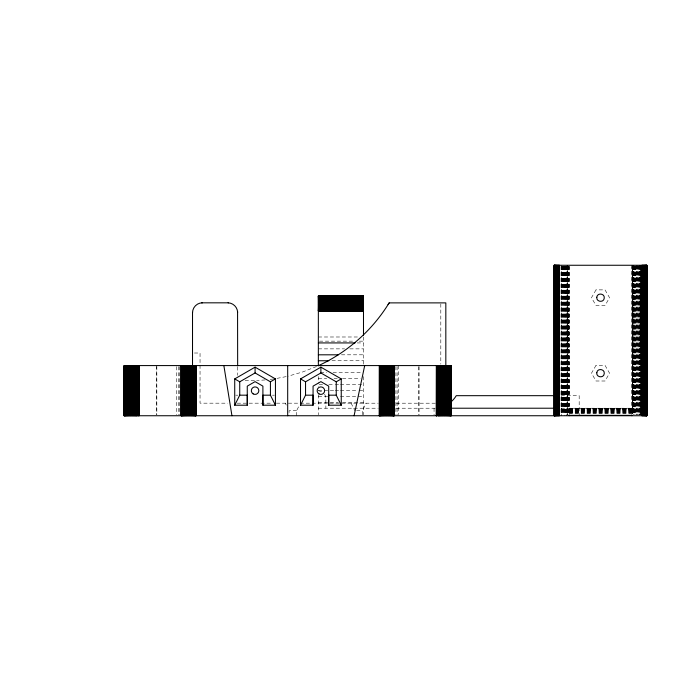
<?xml version="1.0" encoding="UTF-8"?>
<svg xmlns="http://www.w3.org/2000/svg" width="681" height="681" viewBox="0 0 681 681"><rect width="100%" height="100%" fill="white"/><g stroke="black" fill="none" stroke-linecap="round" stroke-linejoin="round"><path stroke-width="0.51" stroke-dasharray="3.4 2.55" d="M296.601 415.742L296.601 410.728L299.427 405.084M362.403 414.738L362.403 410.728L366.165 403.203M316.512 366.531L302.602 371.979L288.259 376.125M286.182 376.61L275.703 378.619M273.592 378.942L269.361 379.496M265.122 379.947L256.601 380.5M254.473 380.577L243.934 380.628M318.35 336.993L359.296 336.993M319.398 341.155L354.043 341.155M359.296 341.155L363.492 341.155M357.193 342.926L363.492 342.926M318.35 348.868L344.595 348.868M349.847 348.868L363.492 348.868M194.4 353.013L200.044 353.013L200.044 403.169L227.616 403.178M341.445 354.81L363.492 354.81M331.996 360.751L363.492 360.751M320.445 372.626L326.744 372.626M333.043 372.626L361.39 372.626M318.35 378.559L326.744 378.559M334.099 378.559L337.248 378.559M342.492 378.559L360.343 378.559M322.547 384.493L318.35 384.493L318.35 386.476M328.846 384.493L334.099 384.493M335.146 384.493L339.342 384.493M340.398 384.493L363.492 384.493M318.35 390.426L334.099 390.426M335.146 390.426L339.342 390.426M340.398 390.426L358.24 390.426M359.296 390.426L363.492 390.426M235.771 395.176L237.856 395.176M272.434 395.176L274.434 395.176M561.17 395.678L579.182 395.678L579.182 415.742M318.35 396.359L327.799 396.359M340.398 396.359L363.492 396.359M318.35 402.292L338.295 402.292M342.492 402.292L363.492 402.292M237.167 403.178L272.17 403.178M276.409 403.178L378.236 403.195M396.265 403.195L435.508 403.203M318.35 408.217L378.236 408.217M396.146 408.217L434.061 408.217A25.921 25.921 0 0 0 436.274 408.123M561.178 408.217L631.874 408.217M569.171 408.26L631.874 408.311M569.171 408.379L631.874 408.472M569.171 408.583L631.874 408.583M569.171 408.719L631.874 408.719M569.171 408.864L631.874 408.864M569.171 409.034L631.874 409.034M569.171 409.221L631.874 409.221M569.171 409.434L631.874 409.434M569.171 409.656L631.874 409.656M569.171 409.894L631.874 409.894M569.171 410.149L631.874 410.149M569.171 410.422L631.874 410.422M296.584 410.728L289.093 410.728L289.076 415.742M356.597 410.728L362.386 410.728M569.171 410.703L631.874 410.703M569.171 411.009L631.874 411.009M569.171 411.315L631.874 411.315M569.171 411.647L631.874 411.647M569.171 411.979L631.874 411.979M569.171 412.328L631.874 412.328M569.171 412.677L631.874 412.677M569.171 413.044L631.874 413.044M569.171 413.418L631.874 413.418M318.35 390.664L322.768 392.094M324.658 394.086L325.833 397.398L325.876 408.217M351.115 403.203L354.886 410.728M285.313 403.203L286.25 405.084M640.983 266.322L640.983 414.678M640.804 266.322L640.804 414.678M640.591 265.258L640.591 414.678M640.515 266.322L640.515 414.678M640.021 266.322L640.021 414.678M639.808 265.258L639.808 414.678M639.672 265.258L639.672 414.678M639.553 266.322L639.553 414.678M639.416 265.258L639.416 414.678M639.016 266.322L639.016 414.678M638.625 266.322L638.625 414.678M638.233 265.258L638.233 414.678M637.85 265.258L637.85 414.678M637.467 266.322L637.467 414.678M637.084 265.258L637.084 414.678M636.709 265.258L636.709 414.678M636.352 266.322L636.352 414.678M635.994 265.258L635.994 414.678M635.645 266.322L635.645 414.678M635.305 266.322L635.305 414.678M634.981 266.322L634.981 414.678M634.666 266.322L634.666 414.678M634.369 266.322L634.377 414.678M634.088 265.258L634.088 414.678M633.977 266.322L633.977 414.678M633.815 265.258L633.815 414.678M633.611 266.322L633.611 414.678M633.56 266.322L633.56 414.678M633.279 265.258L633.313 413.622M633.092 266.322L633.092 413.622M632.887 266.322L632.99 413.622M632.53 265.258L632.496 413.622M632.377 265.258L632.308 413.622L632.147 266.322M632.045 265.258L632.028 413.622M631.891 265.258L631.874 413.861M569.154 266.322L569.154 415.742M569.069 266.322L569.018 413.622M568.89 266.322L569.001 413.622M568.737 266.322L568.797 413.622M568.669 266.322L568.669 413.622M568.541 266.322L568.541 415.742M568.32 266.322L568.346 413.622M568.158 266.322L568.056 413.622M567.954 266.322L567.954 413.622M567.758 266.322L567.758 414.678M567.724 266.322L567.724 414.678M567.486 265.258L567.486 414.678L567.426 266.322M567.23 265.258L567.23 414.678M567.06 266.322L567.06 415.742M566.958 265.258L566.958 414.678M566.669 266.322L566.66 414.678M566.371 266.322L566.371 415.742M566.056 266.322L566.056 415.742M565.732 266.322L565.732 414.678M565.4 266.322L565.4 414.678M565.051 266.322L565.051 414.678M564.694 266.322L564.694 414.678M564.328 266.322L564.328 415.742M563.962 266.322L563.962 414.678M563.579 266.322L563.579 414.678M563.196 266.322L563.196 414.678M562.812 266.322L562.812 414.678M562.421 266.322L562.421 414.678M562.021 266.322L562.021 414.678M561.629 265.258L561.629 414.678M561.365 266.322L561.365 415.742M561.238 266.322L561.238 414.678M561.016 266.322L561.016 415.742M440.811 303.939L440.811 364.131M434.061 408.217L434.061 414.797M419.096 366.625L419.096 414.695M418.534 366.625L418.534 414.695M398.7 365.578L398.7 414.695M397.125 366.625L397.125 414.695M395.891 366.625L395.891 414.695M363.492 336.959L363.492 366.684M363.492 376.584L363.492 414.797M318.35 376.584L318.35 383.505M318.35 394.793L318.35 414.797M237.66 366.855L237.66 375.333M179.478 366.625L179.478 414.695M178.243 366.625L178.243 414.695M176.668 366.625L176.668 414.695M156.834 366.625L156.834 414.695M156.272 365.578L156.272 414.695M596.003 289.876L591.491 297.691L596.003 305.514L605.034 305.514L609.546 297.691L605.034 289.876L596.003 289.876M596.003 365.365L591.491 373.188L596.003 381.002L605.034 381.002L609.546 373.188L605.034 365.365L596.003 365.365M640.251 414.678L640.251 265.258L640.2 414.678M632.726 413.622L632.726 266.322L632.7 413.622"/><path stroke-width="1.02" d="M247.263 405.204L247.263 395.176L239.738 395.176L234.724 405.204L247.263 405.204L247.263 386.144L255.086 381.632L262.9 386.144L262.9 405.204L275.439 405.204L275.439 378.908L255.086 367.153L234.724 378.908L234.724 405.204M262.9 405.204L262.9 395.176L270.425 395.176L275.439 405.204M313.064 405.204L313.064 395.176L305.548 395.176L300.525 405.204L313.064 405.204L313.064 386.144L320.887 381.632L328.71 386.144L328.71 405.204L341.249 405.204L341.249 378.908L320.887 367.153L300.525 378.908L300.525 405.204M328.71 405.204L328.71 395.176L336.235 395.176L341.249 405.204M192.519 365.867L192.527 312.366M354.086 415.742L364.701 365.578M318.453 365.654C347.523 352.307 372.456 330.166 389.14 302.883L445.825 302.883L445.825 366.165M388.076 304.594L389.2 302.883M239.738 395.176L239.738 381.803L255.086 372.941L270.425 381.803L270.425 395.176M270.425 381.803L275.439 378.908M305.548 395.176L305.548 381.803L320.887 372.941L336.235 381.803L336.235 395.176M336.235 381.803L341.249 378.908M201.653 302.824L228.527 302.824M318.35 365.697L318.35 296.005L363.492 295.997L363.492 335.495M318.35 296.005L363.492 296.09M318.35 296.158L363.492 296.252M318.35 296.363L363.492 296.363M318.35 296.499L363.492 296.499M318.35 296.652L363.492 296.652M318.35 296.822L363.492 296.822M318.35 297.01L363.492 297.01M318.35 297.214L363.492 297.214M318.35 297.435L363.492 297.435M318.35 297.674L363.492 297.674M318.35 297.938L363.492 297.938M318.35 298.201L363.492 298.201M318.35 298.491L363.492 298.491M318.35 298.789L363.492 298.789M318.35 299.104L363.492 299.104M318.35 299.427L363.492 299.427M318.35 299.768L363.492 299.768M318.35 300.117L363.492 300.117M318.35 300.466L363.492 300.466M318.35 300.832L363.492 300.832M318.35 301.206L363.492 301.206M318.35 301.581L363.492 301.581M318.35 301.964L363.492 301.964M318.35 302.355L363.492 302.355M318.35 302.747L363.492 302.747M318.35 303.139L363.492 303.139M318.35 303.53L363.492 303.53M318.35 303.93L363.492 303.93M318.35 304.322L363.492 304.322M318.35 304.713L363.492 304.713M318.35 305.105L363.492 305.105M318.35 305.488L363.492 305.488M318.35 305.863L363.492 305.863M318.35 306.237L363.492 306.237M318.35 306.603L363.492 306.603M318.35 306.952L363.492 306.952M318.35 307.301L363.492 307.301M318.35 307.642L363.492 307.642M318.35 307.965L363.492 307.965M318.35 308.28L363.492 308.28M318.35 308.578L363.492 308.578M318.35 308.859L363.492 308.859M318.35 309.131L363.492 309.131M318.35 309.387L363.492 309.387M318.35 309.634L363.492 309.634M318.35 309.855L363.492 309.855M318.35 310.059L363.492 310.059M318.35 310.247L363.492 310.247M318.35 310.417L363.492 310.417M318.35 310.57L363.492 310.57M318.35 310.698L363.492 310.698M318.35 310.817L363.492 310.817M363.492 310.902L318.35 310.979L363.492 311.072M318.35 342.926L355.09 342.926M318.35 354.81L338.295 354.81M318.35 360.751L328.846 360.751M451.299 415.742L451.282 365.578L124.061 365.578L124.078 415.742L646.941 415.742L646.907 265.258L554.104 265.258L554.096 415.742M554.811 395.678L456.261 395.678A25.921 25.921 0 0 1 451.035 401.884M451.009 408.217L554.819 408.217M569.171 415.35L631.874 415.35M300.525 378.908L305.548 381.803M234.724 378.908L239.738 381.803M223.862 365.578L231.94 415.742M237.567 311.472L237.66 365.799M646.584 265.258L646.584 415.742M646.448 265.258L646.448 415.742M646.295 265.258L646.295 415.742M646.133 265.258L646.133 415.742M645.937 265.258L645.937 415.742M645.733 265.258L645.733 415.742M645.511 265.258L645.511 415.742M645.273 265.258L645.273 415.742M645.018 265.258L645.018 415.742M644.745 265.258L644.745 415.742M644.456 265.258L644.456 415.742M644.158 265.258L644.158 415.742M643.843 265.258L643.843 415.742M643.519 265.258L643.519 415.742M643.179 265.258L643.179 415.742M642.838 265.258L642.838 415.742M642.481 265.258L642.481 415.742M642.115 265.258L642.115 415.742M641.902 265.258L641.902 415.742M631.874 414.959L631.874 415.742M569.171 414.959L569.171 415.742M559.297 265.258L559.297 415.742M559.135 265.258L559.135 415.742M558.931 265.258L558.931 415.742M558.565 265.258L558.565 415.742M558.207 265.258L558.207 415.742M557.858 265.258L557.858 415.742M557.526 265.258L557.526 415.742M557.203 265.258L557.203 415.742M556.888 265.258L556.888 415.742M556.59 265.258L556.59 415.742M556.3 265.258L556.3 415.742M556.028 265.258L556.028 415.742M555.773 265.258L555.773 415.742M555.534 265.258L555.534 415.742M555.304 265.258L555.304 415.742M555.1 265.258L555.1 415.742M554.913 265.258L554.913 415.742M554.743 265.258L554.743 415.742M554.589 265.258L554.589 415.742M554.462 265.258L554.462 415.742M554.351 265.258L554.351 415.742M554.138 265.258L554.189 415.742M451.239 365.578L451.197 415.742M450.984 365.578L451.094 415.742M450.856 365.578L450.856 415.742M450.72 365.578L450.72 415.742M450.55 365.578L450.55 415.742M450.371 365.578L450.371 415.742M450.167 365.578L450.167 415.742M449.954 365.578L449.954 415.742M449.715 365.578L449.715 415.742M449.469 365.578L449.469 415.742M449.205 365.578L449.205 415.742M448.924 365.578L448.924 415.742M448.626 365.578L448.626 415.742M448.319 365.578L448.319 415.742M447.996 365.578L447.996 415.742M447.664 365.578L447.664 415.742M447.323 365.578L447.323 415.742M446.966 365.578L446.966 415.742M446.608 365.578L446.608 415.742M446.234 365.578L446.234 415.742M445.859 365.578L445.859 415.742M445.485 365.578L445.485 415.742M445.093 365.578L445.093 415.742M444.702 365.578L444.702 415.742M444.31 365.578L444.31 415.742M443.918 365.578L443.918 415.742M443.527 365.578L443.527 415.742M443.135 365.578L443.135 415.742M442.744 365.578L442.744 415.742M442.352 365.578L442.352 415.742M441.969 365.578L441.969 415.742M441.586 365.578L441.586 415.742M441.211 365.578L441.211 415.742M440.845 365.578L440.845 415.742M440.488 365.578L440.488 415.742M440.139 365.578L440.139 415.742M439.798 365.578L439.798 415.742M439.466 365.578L439.466 415.742M439.151 365.578L439.151 415.742M438.853 365.578L438.853 415.742M438.555 365.578L438.555 415.742M438.283 365.578L438.283 415.742M438.019 365.578L438.019 415.742M436.862 365.578L436.862 415.742M436.717 365.578L436.674 415.742M436.589 365.578L436.555 415.742M436.487 365.578L436.376 415.742M436.334 365.578L436.317 415.742M394.265 415.742L394.282 365.578L394.112 415.742M394.018 365.578L394.018 415.742M393.907 365.578L393.907 415.742M393.78 365.578L393.78 415.742M393.627 365.578L393.627 415.742M393.456 365.578L393.456 415.742M393.269 365.578L393.269 415.742M393.065 365.578L393.065 415.742M392.843 365.578L392.843 415.742M392.596 365.578L392.596 415.742M392.341 365.578L392.341 415.742M392.077 365.578L392.077 415.742M391.788 365.578L391.788 415.742M391.49 365.578L391.49 415.742M391.175 365.578L391.175 415.742M390.851 365.578L390.851 415.742M390.511 365.578L390.511 415.742M390.17 365.578L390.17 415.742M389.813 365.578L389.813 415.742M389.447 365.578L389.447 415.742M389.081 365.578L389.081 415.742M388.698 365.578L388.698 415.742M388.315 365.578L388.315 415.742M387.932 365.578L387.932 415.742M387.54 365.578L387.54 415.742M387.149 365.578L387.149 415.742M386.748 365.578L386.748 415.742M386.357 365.578L386.357 415.742M385.965 365.578L385.965 415.742M385.574 365.578L385.574 415.742M385.191 365.578L385.191 415.742M384.799 365.578L384.799 415.742M384.425 365.578L384.425 415.742M384.05 365.578L384.05 415.742M383.692 365.578L383.692 415.742M383.335 365.578L383.335 415.742M382.986 365.578L382.986 415.742M382.654 365.578L382.654 415.742M382.33 365.578L382.33 415.742M382.015 365.578L382.015 415.742M381.718 365.578L381.718 415.742M381.428 365.578L381.428 415.742M381.156 365.578L381.156 415.742M380.9 365.578L380.9 415.742M380.662 365.578L380.662 415.742M380.441 365.578L380.441 415.742M380.236 365.578L380.236 415.742M380.049 365.578L380.049 415.742M379.879 365.578L379.879 415.742M379.726 365.578L379.726 415.742M379.589 365.578L379.479 415.742M320.887 367.153L320.887 372.941M287.688 365.578L287.688 415.742M255.086 367.153L255.086 372.941M196.051 365.578L196.051 415.742M195.983 365.578L195.983 415.742M195.779 365.578L195.779 415.742M195.651 365.578L195.651 415.742M195.498 365.578L195.498 415.742M195.328 365.578L195.328 415.742M195.141 365.578L195.141 415.742M194.936 365.578L194.936 415.742M194.706 365.578L194.706 415.742M194.468 365.578L194.468 415.742M194.213 365.578L194.213 415.742M193.94 365.578L193.94 415.742M193.659 365.578L193.659 415.742M193.361 365.578L193.361 415.742M193.046 365.578L193.046 415.742M192.723 365.578L192.723 415.742M192.382 365.578L192.382 415.742M192.042 365.578L192.042 415.742M191.684 365.578L191.684 415.742M191.318 365.578L191.318 415.742M190.944 365.578L190.944 415.742M190.569 365.578L190.569 415.742M190.186 365.578L190.186 415.742M189.795 365.578L189.795 415.742M189.412 365.578L189.412 415.742M189.012 365.578L189.012 415.742M188.62 365.578L188.62 415.742M188.228 365.578L188.228 415.742M187.837 365.578L187.837 415.742M187.445 365.578L187.445 415.742M187.054 365.578L187.054 415.742M186.671 365.578L186.671 415.742M186.296 365.578L186.296 415.742M185.922 365.578L185.922 415.742M185.564 365.578L185.564 415.742M185.206 365.578L185.206 415.742M184.857 365.578L184.857 415.742M184.525 365.578L184.525 415.742M184.193 365.578L184.193 415.742M183.887 365.578L183.887 415.742M183.581 365.578L183.581 415.742M183.3 365.578L183.3 415.742M183.027 365.578L183.027 415.742M182.772 365.578L182.772 415.742M182.534 365.578L182.534 415.742M182.312 365.578L182.312 415.742M182.099 365.578L182.099 415.742M181.912 365.578L181.912 415.742M181.742 365.578L181.742 415.742M181.597 365.578L181.597 415.742M181.461 365.578L181.461 415.742M181.35 365.578L181.35 415.742M181.189 365.578L181.137 415.742L181.095 365.578M139.001 365.578L139.052 415.742M138.89 365.578L138.975 415.742M138.779 365.578L138.822 415.742M138.66 365.578L138.703 415.742M137.349 365.578L137.349 415.742M137.094 365.578L137.094 415.742M136.813 365.578L136.813 415.742M136.523 365.578L136.523 415.742M136.217 365.578L136.217 415.742M135.902 365.578L135.902 415.742M135.57 365.578L135.57 415.742M135.238 365.578L135.238 415.742M134.881 365.578L134.881 415.742M134.523 365.578L134.523 415.742M134.157 365.578L134.157 415.742M133.782 365.578L133.782 415.742M133.408 365.578L133.408 415.742M133.025 365.578L133.025 415.742M132.633 365.578L132.633 415.742M132.242 365.578L132.242 415.742M131.85 365.578L131.85 415.742M131.45 365.578L131.45 415.742M131.058 365.578L131.058 415.742M130.667 365.578L130.667 415.742M130.275 365.578L130.275 415.742M129.892 365.578L129.892 415.742M129.509 365.578L129.509 415.742M129.135 365.578L129.135 415.742M128.769 365.578L128.769 415.742M128.403 365.578L128.403 415.742M128.054 365.578L128.054 415.742M127.705 365.578L127.705 415.742M127.373 365.578L127.373 415.742M127.058 365.578L127.058 415.742M126.751 365.578L126.751 415.742M126.453 365.578L126.453 415.742M126.172 365.578L126.172 415.742M125.908 365.578L125.908 415.742M125.653 365.578L125.653 415.742M125.423 365.578L125.423 415.742M125.202 365.578L125.202 415.742M125.006 365.578L125.006 415.742M124.819 365.578L124.819 415.742M124.657 365.578L124.657 415.742M124.512 365.578L124.385 415.742M124.282 365.578L124.248 415.742M124.197 365.578L124.129 415.742M228.084 302.798A10.036 10.036 0 0 1 237.652 312.366M192.519 312.817A10.036 10.036 0 0 1 202.546 302.781M596.786 297.256C596.045 302.006 603.894 302.985 604.26 298.125C605 293.375 597.152 292.396 596.786 297.256M596.786 372.754C596.045 377.495 603.894 378.474 604.26 373.614C605 368.872 597.152 367.893 596.786 372.754M646.788 415.742L646.788 265.258L646.695 415.742M379.385 415.742L379.385 365.578L379.317 415.742M319.006 393.916A3.763 3.763 0 0 0 324.65 390.664A3.763 3.763 0 0 0 319.006 387.404A3.763 3.763 0 0 0 319.006 393.916M253.204 393.916A3.763 3.763 0 0 0 258.84 390.664A3.763 3.763 0 0 0 253.204 387.404A3.763 3.763 0 0 0 253.204 393.916"/></g></svg>
